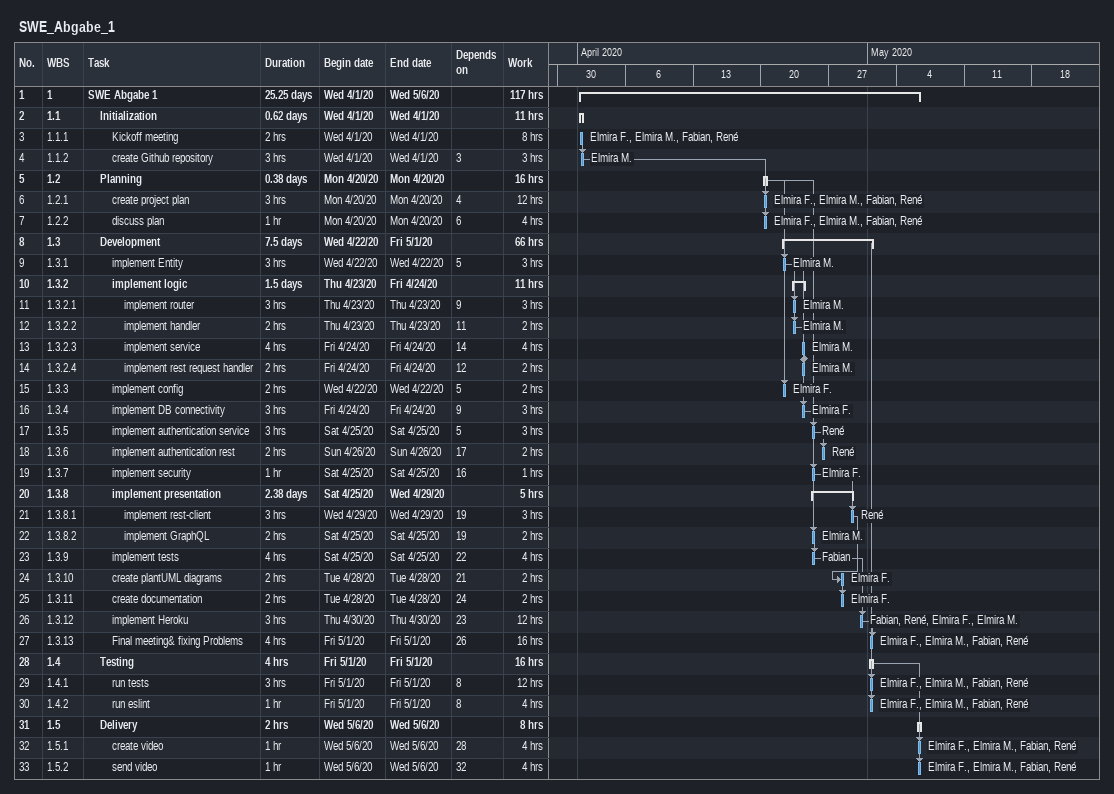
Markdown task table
SWE_Abgabe_1

| ID | WBS | Task | Duration | Start | Finish | Predecessors | Resources | Work (h) |
|---|---|---|---|---|---|---|---|---|
| 1 | 1 | **SWE Abgabe 1** | 25.25d | 2020-04-01 | 2020-05-06 |  |  | 117 |
| 2 | 1.1 | **Initialization** | 0.62d | 2020-04-01 | 2020-04-01 |  |  | 11 |
| 3 | 1.1.1 | Kickoff meeting | 2h | 2020-04-01 | 2020-04-01 |  | Elmira F., Elmira M., Fabian, René | 8 |
| 4 | 1.1.2 | create Github repository | 3h | 2020-04-01 | 2020-04-01 | 3 | Elmira M. | 3 |
| 5 | 1.2 | **Planning** | 0.38d | 2020-04-20 | 2020-04-20 |  |  | 16 |
| 6 | 1.2.1 | create project plan | 3h | 2020-04-20 | 2020-04-20 | 4 | Elmira F., Elmira M., Fabian, René | 12 |
| 7 | 1.2.2 | discuss plan | 1h | 2020-04-20 | 2020-04-20 | 6 | Elmira F., Elmira M., Fabian, René | 4 |
| 8 | 1.3 | **Development** | 7.5d | 2020-04-22 | 2020-05-01 |  |  | 66 |
| 9 | 1.3.1 | implement Entity | 3h | 2020-04-22 | 2020-04-22 | 5 | Elmira M. | 3 |
| 10 | 1.3.2 | **implement logic** | 1.5d | 2020-04-23 | 2020-04-24 |  |  | 11 |
| 11 | 1.3.2.1 | implement router | 3h | 2020-04-23 | 2020-04-23 | 9 | Elmira M. | 3 |
| 12 | 1.3.2.2 | implement handler | 2h | 2020-04-23 | 2020-04-23 | 11 | Elmira M. | 2 |
| 13 | 1.3.2.3 | implement service | 4h | 2020-04-24 | 2020-04-24 | 14 | Elmira M. | 4 |
| 14 | 1.3.2.4 | implement rest request handler | 2h | 2020-04-24 | 2020-04-24 | 12 | Elmira M. | 2 |
| 15 | 1.3.3 | implement config | 2h | 2020-04-22 | 2020-04-22 | 5 | Elmira F. | 2 |
| 16 | 1.3.4 | implement DB connectivity | 3h | 2020-04-24 | 2020-04-24 | 9 | Elmira F. | 3 |
| 17 | 1.3.5 | implement authentication service | 3h | 2020-04-25 | 2020-04-25 | 5 | René | 3 |
| 18 | 1.3.6 | implement authentication rest | 2h | 2020-04-26 | 2020-04-26 | 17 | René | 2 |
| 19 | 1.3.7 | implement security | 1h | 2020-04-25 | 2020-04-25 | 16 | Elmira F. | 1 |
| 20 | 1.3.8 | **implement presentation** | 2.38d | 2020-04-25 | 2020-04-29 |  |  | 5 |
| 21 | 1.3.8.1 | implement rest-client | 3h | 2020-04-29 | 2020-04-29 | 19 | René | 3 |
| 22 | 1.3.8.2 | implement GraphQL | 2h | 2020-04-25 | 2020-04-25 | 19 | Elmira M. | 2 |
| 23 | 1.3.9 | implement tests | 4h | 2020-04-25 | 2020-04-25 | 22 | Fabian | 4 |
| 24 | 1.3.10 | create plantUML diagrams | 2h | 2020-04-28 | 2020-04-28 | 21 | Elmira F. | 2 |
| 25 | 1.3.11 | create documentation | 2h | 2020-04-28 | 2020-04-28 | 24 | Elmira F. | 2 |
| 26 | 1.3.12 | implement Heroku | 3h | 2020-04-30 | 2020-04-30 | 23 | Fabian, René, Elmira F., Elmira M. | 12 |
| 27 | 1.3.13 | Final meeting& fixing Problems | 4h | 2020-05-01 | 2020-05-01 | 26 | Elmira F., Elmira M., Fabian, René | 16 |
| 28 | 1.4 | **Testing** | 4h | 2020-05-01 | 2020-05-01 |  |  | 16 |
| 29 | 1.4.1 | run tests | 3h | 2020-05-01 | 2020-05-01 | 8 | Elmira F., Elmira M., Fabian, René | 12 |
| 30 | 1.4.2 | run eslint | 1h | 2020-05-01 | 2020-05-01 | 8 | Elmira F., Elmira M., Fabian, René | 4 |
| 31 | 1.5 | **Delivery** | 2h | 2020-05-06 | 2020-05-06 |  |  | 8 |
| 32 | 1.5.1 | create video | 1h | 2020-05-06 | 2020-05-06 | 28 | Elmira F., Elmira M., Fabian, René | 4 |
| 33 | 1.5.2 | send video | 1h | 2020-05-06 | 2020-05-06 | 32 | Elmira F., Elmira M., Fabian, René | 4 |
